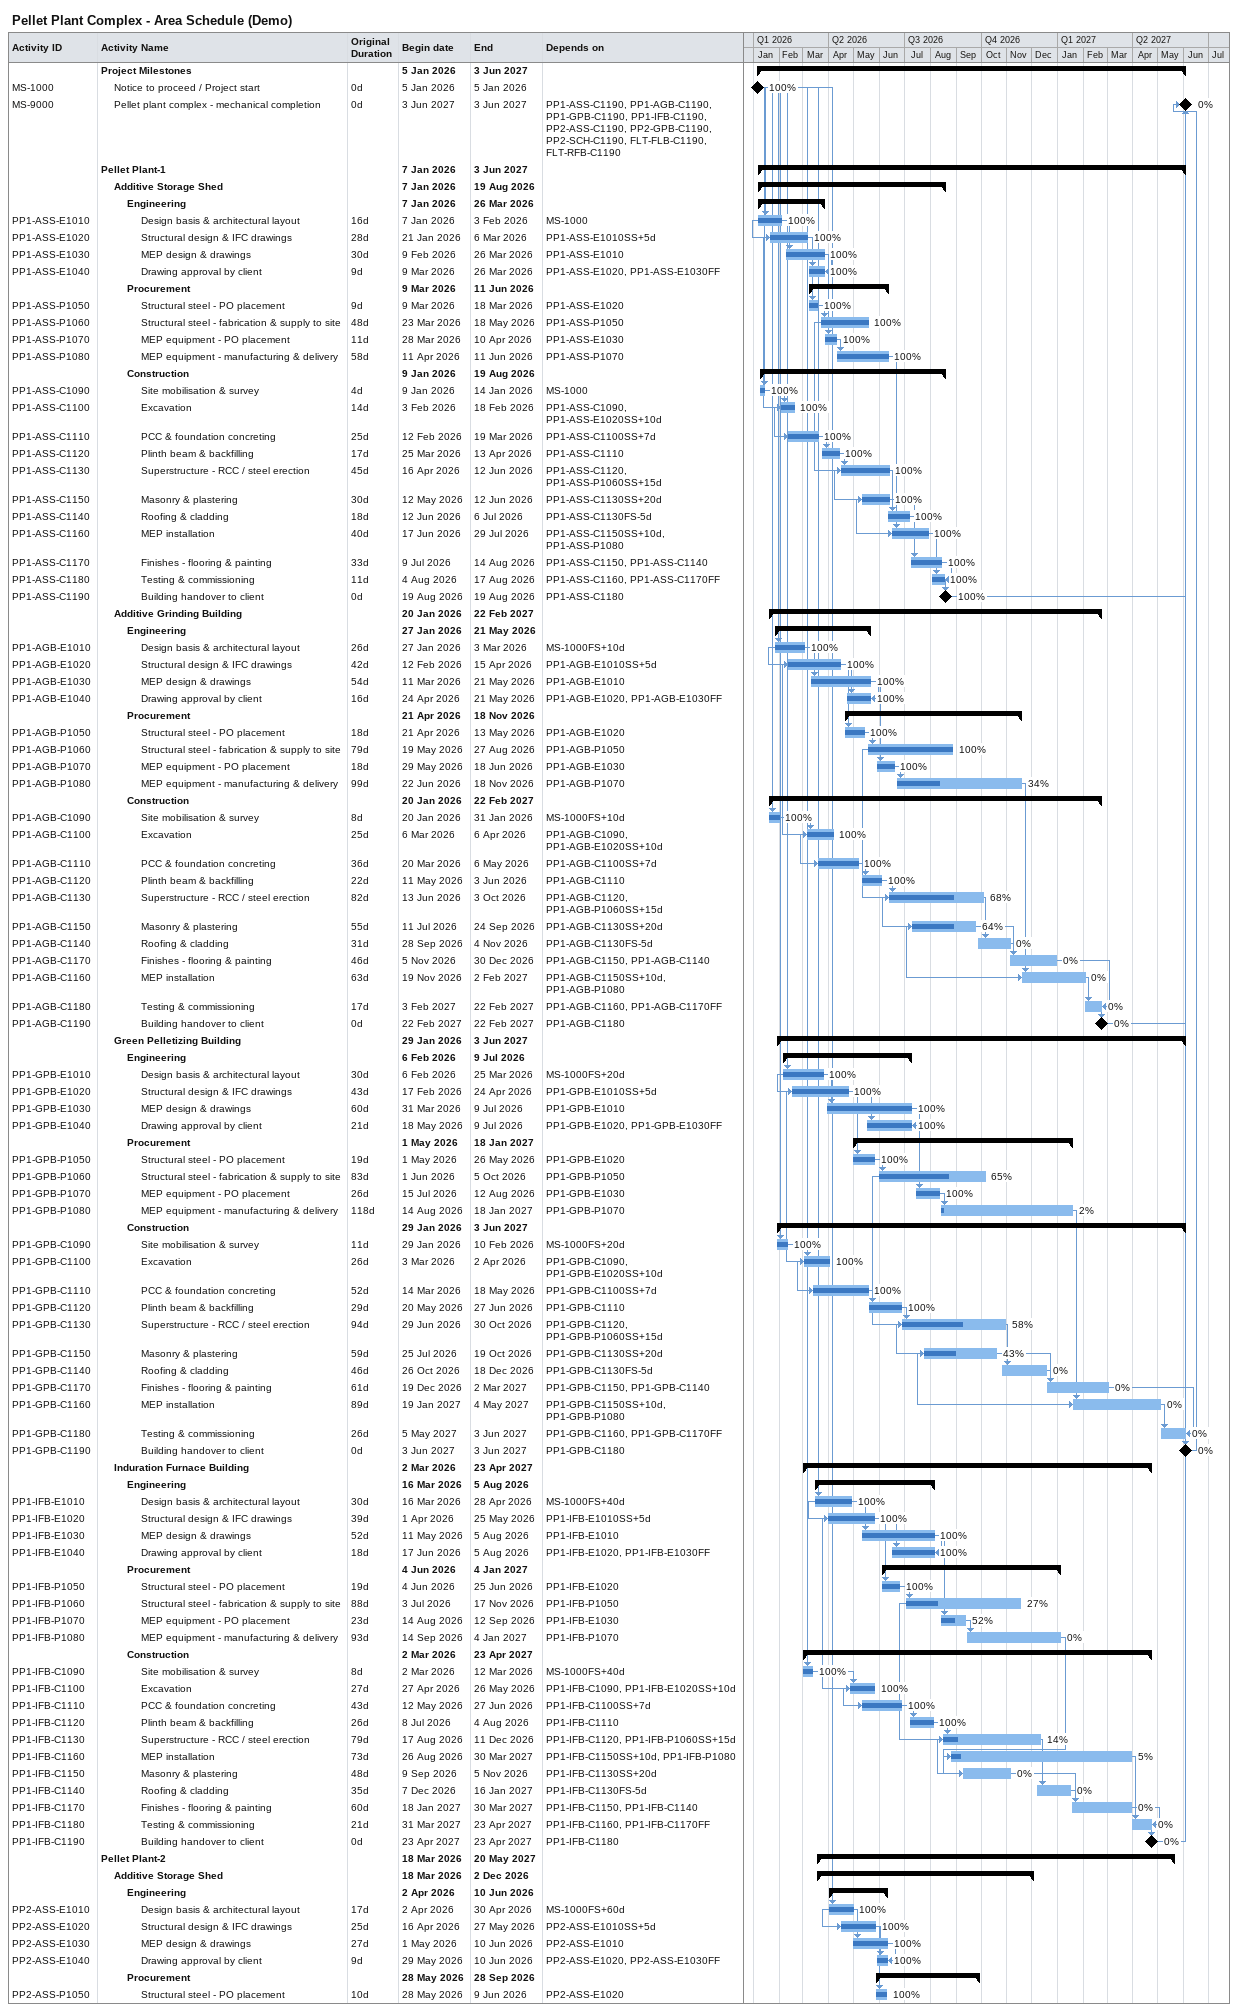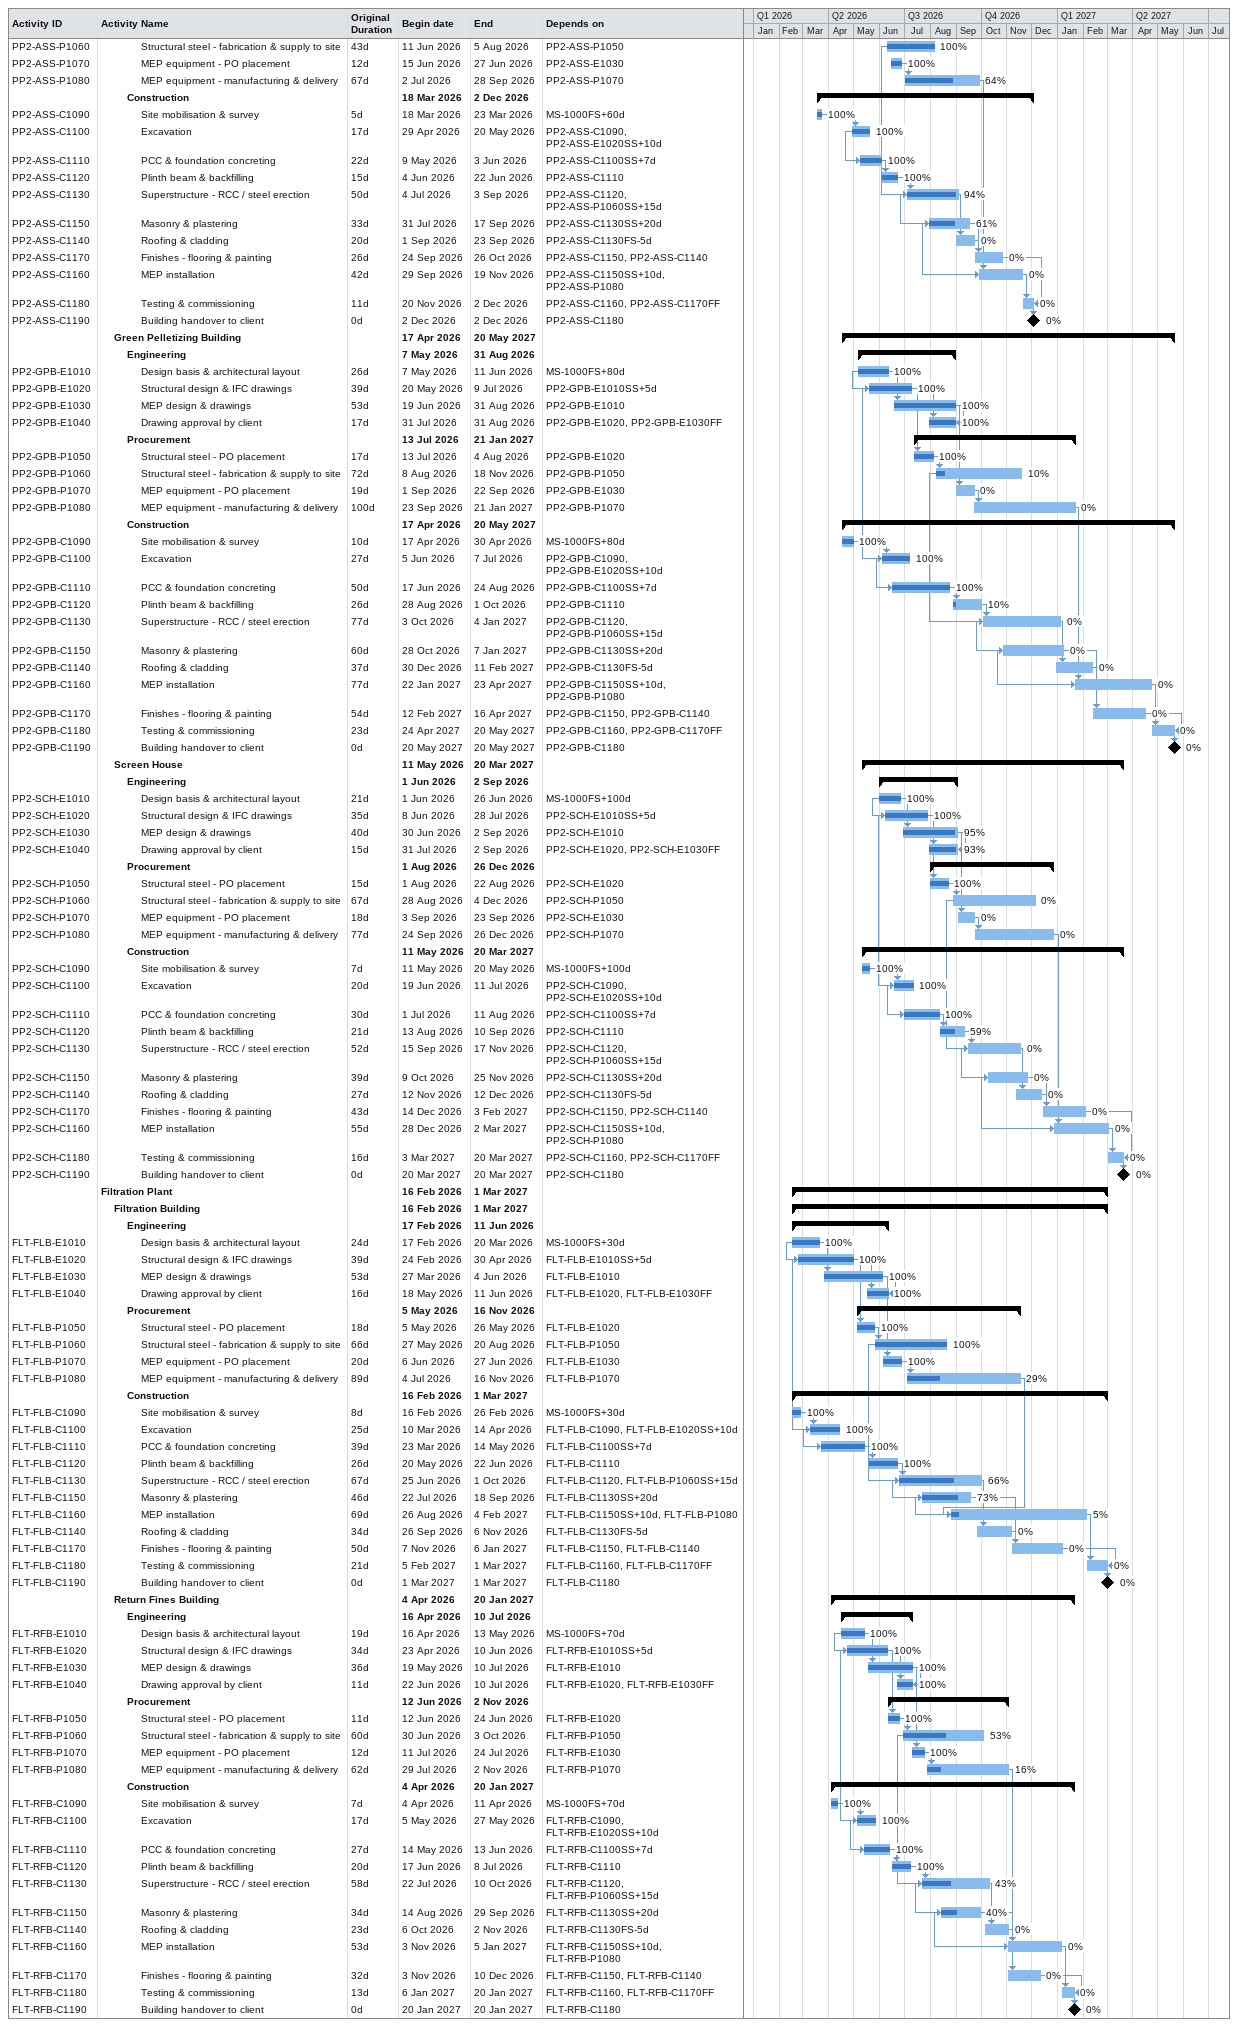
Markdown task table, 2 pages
Pellet Plant Complex - Area Schedule (Demo)

| ID | Level | Task | Original duration | Start | Finish | Predecessors | % complete |
|---|---|---|---|---|---|---|---|
|  | 1 | **Project Milestones** |  | 2026-01-05 | 2027-06-03 |  |  |
| MS-1000 | 2 | Notice to proceed / Project start | 0d | 2026-01-05 | 2026-01-05 |  | 100 |
| MS-9000 | 2 | Pellet plant complex - mechanical completion | 0d | 2027-06-03 | 2027-06-03 | PP1-ASS-C1190, PP1-AGB-C1190, PP1-GPB-C1190, PP1-IFB-C1190, PP2-ASS-C1190, PP2-GPB-C1190, PP2-SCH-C1190, FLT-FLB-C1190, FLT-RFB-C1190 | 0 |
|  | 1 | **Pellet Plant-1** |  | 2026-01-07 | 2027-06-03 |  |  |
|  | 2 | **Additive Storage Shed** |  | 2026-01-07 | 2026-08-19 |  |  |
|  | 3 | **Engineering** |  | 2026-01-07 | 2026-03-26 |  |  |
| PP1-ASS-E1010 | 4 | Design basis & architectural layout | 16d | 2026-01-07 | 2026-02-03 | MS-1000 | 100 |
| PP1-ASS-E1020 | 4 | Structural design & IFC drawings | 28d | 2026-01-21 | 2026-03-06 | PP1-ASS-E1010SS+5d | 100 |
| PP1-ASS-E1030 | 4 | MEP design & drawings | 30d | 2026-02-09 | 2026-03-26 | PP1-ASS-E1010 | 100 |
| PP1-ASS-E1040 | 4 | Drawing approval by client | 9d | 2026-03-09 | 2026-03-26 | PP1-ASS-E1020, PP1-ASS-E1030FF | 100 |
|  | 3 | **Procurement** |  | 2026-03-09 | 2026-06-11 |  |  |
| PP1-ASS-P1050 | 4 | Structural steel - PO placement | 9d | 2026-03-09 | 2026-03-18 | PP1-ASS-E1020 | 100 |
| PP1-ASS-P1060 | 4 | Structural steel - fabrication & supply to site | 48d | 2026-03-23 | 2026-05-18 | PP1-ASS-P1050 | 100 |
| PP1-ASS-P1070 | 4 | MEP equipment - PO placement | 11d | 2026-03-28 | 2026-04-10 | PP1-ASS-E1030 | 100 |
| PP1-ASS-P1080 | 4 | MEP equipment - manufacturing & delivery | 58d | 2026-04-11 | 2026-06-11 | PP1-ASS-P1070 | 100 |
|  | 3 | **Construction** |  | 2026-01-09 | 2026-08-19 |  |  |
| PP1-ASS-C1090 | 4 | Site mobilisation & survey | 4d | 2026-01-09 | 2026-01-14 | MS-1000 | 100 |
| PP1-ASS-C1100 | 4 | Excavation | 14d | 2026-02-03 | 2026-02-18 | PP1-ASS-C1090, PP1-ASS-E1020SS+10d | 100 |
| PP1-ASS-C1110 | 4 | PCC & foundation concreting | 25d | 2026-02-12 | 2026-03-19 | PP1-ASS-C1100SS+7d | 100 |
| PP1-ASS-C1120 | 4 | Plinth beam & backfilling | 17d | 2026-03-25 | 2026-04-13 | PP1-ASS-C1110 | 100 |
| PP1-ASS-C1130 | 4 | Superstructure - RCC / steel erection | 45d | 2026-04-16 | 2026-06-12 | PP1-ASS-C1120, PP1-ASS-P1060SS+15d | 100 |
| PP1-ASS-C1150 | 4 | Masonry & plastering | 30d | 2026-05-12 | 2026-06-12 | PP1-ASS-C1130SS+20d | 100 |
| PP1-ASS-C1140 | 4 | Roofing & cladding | 18d | 2026-06-12 | 2026-07-06 | PP1-ASS-C1130FS-5d | 100 |
| PP1-ASS-C1160 | 4 | MEP installation | 40d | 2026-06-17 | 2026-07-29 | PP1-ASS-C1150SS+10d, PP1-ASS-P1080 | 100 |
| PP1-ASS-C1170 | 4 | Finishes - flooring & painting | 33d | 2026-07-09 | 2026-08-14 | PP1-ASS-C1150, PP1-ASS-C1140 | 100 |
| PP1-ASS-C1180 | 4 | Testing & commissioning | 11d | 2026-08-04 | 2026-08-17 | PP1-ASS-C1160, PP1-ASS-C1170FF | 100 |
| PP1-ASS-C1190 | 4 | Building handover to client | 0d | 2026-08-19 | 2026-08-19 | PP1-ASS-C1180 | 100 |
|  | 2 | **Additive Grinding Building** |  | 2026-01-20 | 2027-02-22 |  |  |
|  | 3 | **Engineering** |  | 2026-01-27 | 2026-05-21 |  |  |
| PP1-AGB-E1010 | 4 | Design basis & architectural layout | 26d | 2026-01-27 | 2026-03-03 | MS-1000FS+10d | 100 |
| PP1-AGB-E1020 | 4 | Structural design & IFC drawings | 42d | 2026-02-12 | 2026-04-15 | PP1-AGB-E1010SS+5d | 100 |
| PP1-AGB-E1030 | 4 | MEP design & drawings | 54d | 2026-03-11 | 2026-05-21 | PP1-AGB-E1010 | 100 |
| PP1-AGB-E1040 | 4 | Drawing approval by client | 16d | 2026-04-24 | 2026-05-21 | PP1-AGB-E1020, PP1-AGB-E1030FF | 100 |
|  | 3 | **Procurement** |  | 2026-04-21 | 2026-11-18 |  |  |
| PP1-AGB-P1050 | 4 | Structural steel - PO placement | 18d | 2026-04-21 | 2026-05-13 | PP1-AGB-E1020 | 100 |
| PP1-AGB-P1060 | 4 | Structural steel - fabrication & supply to site | 79d | 2026-05-19 | 2026-08-27 | PP1-AGB-P1050 | 100 |
| PP1-AGB-P1070 | 4 | MEP equipment - PO placement | 18d | 2026-05-29 | 2026-06-18 | PP1-AGB-E1030 | 100 |
| PP1-AGB-P1080 | 4 | MEP equipment - manufacturing & delivery | 99d | 2026-06-22 | 2026-11-18 | PP1-AGB-P1070 | 34 |
|  | 3 | **Construction** |  | 2026-01-20 | 2027-02-22 |  |  |
| PP1-AGB-C1090 | 4 | Site mobilisation & survey | 8d | 2026-01-20 | 2026-01-31 | MS-1000FS+10d | 100 |
| PP1-AGB-C1100 | 4 | Excavation | 25d | 2026-03-06 | 2026-04-06 | PP1-AGB-C1090, PP1-AGB-E1020SS+10d | 100 |
| PP1-AGB-C1110 | 4 | PCC & foundation concreting | 36d | 2026-03-20 | 2026-05-06 | PP1-AGB-C1100SS+7d | 100 |
| PP1-AGB-C1120 | 4 | Plinth beam & backfilling | 22d | 2026-05-11 | 2026-06-03 | PP1-AGB-C1110 | 100 |
| PP1-AGB-C1130 | 4 | Superstructure - RCC / steel erection | 82d | 2026-06-13 | 2026-10-03 | PP1-AGB-C1120, PP1-AGB-P1060SS+15d | 68 |
| PP1-AGB-C1150 | 4 | Masonry & plastering | 55d | 2026-07-11 | 2026-09-24 | PP1-AGB-C1130SS+20d | 64 |
| PP1-AGB-C1140 | 4 | Roofing & cladding | 31d | 2026-09-28 | 2026-11-04 | PP1-AGB-C1130FS-5d | 0 |
| PP1-AGB-C1170 | 4 | Finishes - flooring & painting | 46d | 2026-11-05 | 2026-12-30 | PP1-AGB-C1150, PP1-AGB-C1140 | 0 |
| PP1-AGB-C1160 | 4 | MEP installation | 63d | 2026-11-19 | 2027-02-02 | PP1-AGB-C1150SS+10d, PP1-AGB-P1080 | 0 |
| PP1-AGB-C1180 | 4 | Testing & commissioning | 17d | 2027-02-03 | 2027-02-22 | PP1-AGB-C1160, PP1-AGB-C1170FF | 0 |
| PP1-AGB-C1190 | 4 | Building handover to client | 0d | 2027-02-22 | 2027-02-22 | PP1-AGB-C1180 | 0 |
|  | 2 | **Green Pelletizing Building** |  | 2026-01-29 | 2027-06-03 |  |  |
|  | 3 | **Engineering** |  | 2026-02-06 | 2026-07-09 |  |  |
| PP1-GPB-E1010 | 4 | Design basis & architectural layout | 30d | 2026-02-06 | 2026-03-25 | MS-1000FS+20d | 100 |
| PP1-GPB-E1020 | 4 | Structural design & IFC drawings | 43d | 2026-02-17 | 2026-04-24 | PP1-GPB-E1010SS+5d | 100 |
| PP1-GPB-E1030 | 4 | MEP design & drawings | 60d | 2026-03-31 | 2026-07-09 | PP1-GPB-E1010 | 100 |
| PP1-GPB-E1040 | 4 | Drawing approval by client | 21d | 2026-05-18 | 2026-07-09 | PP1-GPB-E1020, PP1-GPB-E1030FF | 100 |
|  | 3 | **Procurement** |  | 2026-05-01 | 2027-01-18 |  |  |
| PP1-GPB-P1050 | 4 | Structural steel - PO placement | 19d | 2026-05-01 | 2026-05-26 | PP1-GPB-E1020 | 100 |
| PP1-GPB-P1060 | 4 | Structural steel - fabrication & supply to site | 83d | 2026-06-01 | 2026-10-05 | PP1-GPB-P1050 | 65 |
| PP1-GPB-P1070 | 4 | MEP equipment - PO placement | 26d | 2026-07-15 | 2026-08-12 | PP1-GPB-E1030 | 100 |
| PP1-GPB-P1080 | 4 | MEP equipment - manufacturing & delivery | 118d | 2026-08-14 | 2027-01-18 | PP1-GPB-P1070 | 2 |
|  | 3 | **Construction** |  | 2026-01-29 | 2027-06-03 |  |  |
| PP1-GPB-C1090 | 4 | Site mobilisation & survey | 11d | 2026-01-29 | 2026-02-10 | MS-1000FS+20d | 100 |
| PP1-GPB-C1100 | 4 | Excavation | 26d | 2026-03-03 | 2026-04-02 | PP1-GPB-C1090, PP1-GPB-E1020SS+10d | 100 |
| PP1-GPB-C1110 | 4 | PCC & foundation concreting | 52d | 2026-03-14 | 2026-05-18 | PP1-GPB-C1100SS+7d | 100 |
| PP1-GPB-C1120 | 4 | Plinth beam & backfilling | 29d | 2026-05-20 | 2026-06-27 | PP1-GPB-C1110 | 100 |
| PP1-GPB-C1130 | 4 | Superstructure - RCC / steel erection | 94d | 2026-06-29 | 2026-10-30 | PP1-GPB-C1120, PP1-GPB-P1060SS+15d | 58 |
| PP1-GPB-C1150 | 4 | Masonry & plastering | 59d | 2026-07-25 | 2026-10-19 | PP1-GPB-C1130SS+20d | 43 |
| PP1-GPB-C1140 | 4 | Roofing & cladding | 46d | 2026-10-26 | 2026-12-18 | PP1-GPB-C1130FS-5d | 0 |
| PP1-GPB-C1170 | 4 | Finishes - flooring & painting | 61d | 2026-12-19 | 2027-03-02 | PP1-GPB-C1150, PP1-GPB-C1140 | 0 |
| PP1-GPB-C1160 | 4 | MEP installation | 89d | 2027-01-19 | 2027-05-04 | PP1-GPB-C1150SS+10d, PP1-GPB-P1080 | 0 |
| PP1-GPB-C1180 | 4 | Testing & commissioning | 26d | 2027-05-05 | 2027-06-03 | PP1-GPB-C1160, PP1-GPB-C1170FF | 0 |
| PP1-GPB-C1190 | 4 | Building handover to client | 0d | 2027-06-03 | 2027-06-03 | PP1-GPB-C1180 | 0 |
|  | 2 | **Induration Furnace Building** |  | 2026-03-02 | 2027-04-23 |  |  |
|  | 3 | **Engineering** |  | 2026-03-16 | 2026-08-05 |  |  |
| PP1-IFB-E1010 | 4 | Design basis & architectural layout | 30d | 2026-03-16 | 2026-04-28 | MS-1000FS+40d | 100 |
| PP1-IFB-E1020 | 4 | Structural design & IFC drawings | 39d | 2026-04-01 | 2026-05-25 | PP1-IFB-E1010SS+5d | 100 |
| PP1-IFB-E1030 | 4 | MEP design & drawings | 52d | 2026-05-11 | 2026-08-05 | PP1-IFB-E1010 | 100 |
| PP1-IFB-E1040 | 4 | Drawing approval by client | 18d | 2026-06-17 | 2026-08-05 | PP1-IFB-E1020, PP1-IFB-E1030FF | 100 |
|  | 3 | **Procurement** |  | 2026-06-04 | 2027-01-04 |  |  |
| PP1-IFB-P1050 | 4 | Structural steel - PO placement | 19d | 2026-06-04 | 2026-06-25 | PP1-IFB-E1020 | 100 |
| PP1-IFB-P1060 | 4 | Structural steel - fabrication & supply to site | 88d | 2026-07-03 | 2026-11-17 | PP1-IFB-P1050 | 27 |
| PP1-IFB-P1070 | 4 | MEP equipment - PO placement | 23d | 2026-08-14 | 2026-09-12 | PP1-IFB-E1030 | 52 |
| PP1-IFB-P1080 | 4 | MEP equipment - manufacturing & delivery | 93d | 2026-09-14 | 2027-01-04 | PP1-IFB-P1070 | 0 |
|  | 3 | **Construction** |  | 2026-03-02 | 2027-04-23 |  |  |
| PP1-IFB-C1090 | 4 | Site mobilisation & survey | 8d | 2026-03-02 | 2026-03-12 | MS-1000FS+40d | 100 |
| PP1-IFB-C1100 | 4 | Excavation | 27d | 2026-04-27 | 2026-05-26 | PP1-IFB-C1090, PP1-IFB-E1020SS+10d | 100 |
| PP1-IFB-C1110 | 4 | PCC & foundation concreting | 43d | 2026-05-12 | 2026-06-27 | PP1-IFB-C1100SS+7d | 100 |
| PP1-IFB-C1120 | 4 | Plinth beam & backfilling | 26d | 2026-07-08 | 2026-08-04 | PP1-IFB-C1110 | 100 |
| PP1-IFB-C1130 | 4 | Superstructure - RCC / steel erection | 79d | 2026-08-17 | 2026-12-11 | PP1-IFB-C1120, PP1-IFB-P1060SS+15d | 14 |
| PP1-IFB-C1160 | 4 | MEP installation | 73d | 2026-08-26 | 2027-03-30 | PP1-IFB-C1150SS+10d, PP1-IFB-P1080 | 5 |
| PP1-IFB-C1150 | 4 | Masonry & plastering | 48d | 2026-09-09 | 2026-11-05 | PP1-IFB-C1130SS+20d | 0 |
| PP1-IFB-C1140 | 4 | Roofing & cladding | 35d | 2026-12-07 | 2027-01-16 | PP1-IFB-C1130FS-5d | 0 |
| PP1-IFB-C1170 | 4 | Finishes - flooring & painting | 60d | 2027-01-18 | 2027-03-30 | PP1-IFB-C1150, PP1-IFB-C1140 | 0 |
| PP1-IFB-C1180 | 4 | Testing & commissioning | 21d | 2027-03-31 | 2027-04-23 | PP1-IFB-C1160, PP1-IFB-C1170FF | 0 |
| PP1-IFB-C1190 | 4 | Building handover to client | 0d | 2027-04-23 | 2027-04-23 | PP1-IFB-C1180 | 0 |
|  | 1 | **Pellet Plant-2** |  | 2026-03-18 | 2027-05-20 |  |  |
|  | 2 | **Additive Storage Shed** |  | 2026-03-18 | 2026-12-02 |  |  |
|  | 3 | **Engineering** |  | 2026-04-02 | 2026-06-10 |  |  |
| PP2-ASS-E1010 | 4 | Design basis & architectural layout | 17d | 2026-04-02 | 2026-04-30 | MS-1000FS+60d | 100 |
| PP2-ASS-E1020 | 4 | Structural design & IFC drawings | 25d | 2026-04-16 | 2026-05-27 | PP2-ASS-E1010SS+5d | 100 |
| PP2-ASS-E1030 | 4 | MEP design & drawings | 27d | 2026-05-01 | 2026-06-10 | PP2-ASS-E1010 | 100 |
| PP2-ASS-E1040 | 4 | Drawing approval by client | 9d | 2026-05-29 | 2026-06-10 | PP2-ASS-E1020, PP2-ASS-E1030FF | 100 |
|  | 3 | **Procurement** |  | 2026-05-28 | 2026-09-28 |  |  |
| PP2-ASS-P1050 | 4 | Structural steel - PO placement | 10d | 2026-05-28 | 2026-06-09 | PP2-ASS-E1020 | 100 |
| PP2-ASS-P1060 | 4 | Structural steel - fabrication & supply to site | 43d | 2026-06-11 | 2026-08-05 | PP2-ASS-P1050 | 100 |
| PP2-ASS-P1070 | 4 | MEP equipment - PO placement | 12d | 2026-06-15 | 2026-06-27 | PP2-ASS-E1030 | 100 |
| PP2-ASS-P1080 | 4 | MEP equipment - manufacturing & delivery | 67d | 2026-07-02 | 2026-09-28 | PP2-ASS-P1070 | 64 |
|  | 3 | **Construction** |  | 2026-03-18 | 2026-12-02 |  |  |
| PP2-ASS-C1090 | 4 | Site mobilisation & survey | 5d | 2026-03-18 | 2026-03-23 | MS-1000FS+60d | 100 |
| PP2-ASS-C1100 | 4 | Excavation | 17d | 2026-04-29 | 2026-05-20 | PP2-ASS-C1090, PP2-ASS-E1020SS+10d | 100 |
| PP2-ASS-C1110 | 4 | PCC & foundation concreting | 22d | 2026-05-09 | 2026-06-03 | PP2-ASS-C1100SS+7d | 100 |
| PP2-ASS-C1120 | 4 | Plinth beam & backfilling | 15d | 2026-06-04 | 2026-06-22 | PP2-ASS-C1110 | 100 |
| PP2-ASS-C1130 | 4 | Superstructure - RCC / steel erection | 50d | 2026-07-04 | 2026-09-03 | PP2-ASS-C1120, PP2-ASS-P1060SS+15d | 94 |
| PP2-ASS-C1150 | 4 | Masonry & plastering | 33d | 2026-07-31 | 2026-09-17 | PP2-ASS-C1130SS+20d | 61 |
| PP2-ASS-C1140 | 4 | Roofing & cladding | 20d | 2026-09-01 | 2026-09-23 | PP2-ASS-C1130FS-5d | 0 |
| PP2-ASS-C1170 | 4 | Finishes - flooring & painting | 26d | 2026-09-24 | 2026-10-26 | PP2-ASS-C1150, PP2-ASS-C1140 | 0 |
| PP2-ASS-C1160 | 4 | MEP installation | 42d | 2026-09-29 | 2026-11-19 | PP2-ASS-C1150SS+10d, PP2-ASS-P1080 | 0 |
| PP2-ASS-C1180 | 4 | Testing & commissioning | 11d | 2026-11-20 | 2026-12-02 | PP2-ASS-C1160, PP2-ASS-C1170FF | 0 |
| PP2-ASS-C1190 | 4 | Building handover to client | 0d | 2026-12-02 | 2026-12-02 | PP2-ASS-C1180 | 0 |
|  | 2 | **Green Pelletizing Building** |  | 2026-04-17 | 2027-05-20 |  |  |
|  | 3 | **Engineering** |  | 2026-05-07 | 2026-08-31 |  |  |
| PP2-GPB-E1010 | 4 | Design basis & architectural layout | 26d | 2026-05-07 | 2026-06-11 | MS-1000FS+80d | 100 |
| PP2-GPB-E1020 | 4 | Structural design & IFC drawings | 39d | 2026-05-20 | 2026-07-09 | PP2-GPB-E1010SS+5d | 100 |
| PP2-GPB-E1030 | 4 | MEP design & drawings | 53d | 2026-06-19 | 2026-08-31 | PP2-GPB-E1010 | 100 |
| PP2-GPB-E1040 | 4 | Drawing approval by client | 17d | 2026-07-31 | 2026-08-31 | PP2-GPB-E1020, PP2-GPB-E1030FF | 100 |
|  | 3 | **Procurement** |  | 2026-07-13 | 2027-01-21 |  |  |
| PP2-GPB-P1050 | 4 | Structural steel - PO placement | 17d | 2026-07-13 | 2026-08-04 | PP2-GPB-E1020 | 100 |
| PP2-GPB-P1060 | 4 | Structural steel - fabrication & supply to site | 72d | 2026-08-08 | 2026-11-18 | PP2-GPB-P1050 | 10 |
| PP2-GPB-P1070 | 4 | MEP equipment - PO placement | 19d | 2026-09-01 | 2026-09-22 | PP2-GPB-E1030 | 0 |
| PP2-GPB-P1080 | 4 | MEP equipment - manufacturing & delivery | 100d | 2026-09-23 | 2027-01-21 | PP2-GPB-P1070 | 0 |
|  | 3 | **Construction** |  | 2026-04-17 | 2027-05-20 |  |  |
| PP2-GPB-C1090 | 4 | Site mobilisation & survey | 10d | 2026-04-17 | 2026-04-30 | MS-1000FS+80d | 100 |
| PP2-GPB-C1100 | 4 | Excavation | 27d | 2026-06-05 | 2026-07-07 | PP2-GPB-C1090, PP2-GPB-E1020SS+10d | 100 |
| PP2-GPB-C1110 | 4 | PCC & foundation concreting | 50d | 2026-06-17 | 2026-08-24 | PP2-GPB-C1100SS+7d | 100 |
| PP2-GPB-C1120 | 4 | Plinth beam & backfilling | 26d | 2026-08-28 | 2026-10-01 | PP2-GPB-C1110 | 10 |
| PP2-GPB-C1130 | 4 | Superstructure - RCC / steel erection | 77d | 2026-10-03 | 2027-01-04 | PP2-GPB-C1120, PP2-GPB-P1060SS+15d | 0 |
| PP2-GPB-C1150 | 4 | Masonry & plastering | 60d | 2026-10-28 | 2027-01-07 | PP2-GPB-C1130SS+20d | 0 |
| PP2-GPB-C1140 | 4 | Roofing & cladding | 37d | 2026-12-30 | 2027-02-11 | PP2-GPB-C1130FS-5d | 0 |
| PP2-GPB-C1160 | 4 | MEP installation | 77d | 2027-01-22 | 2027-04-23 | PP2-GPB-C1150SS+10d, PP2-GPB-P1080 | 0 |
| PP2-GPB-C1170 | 4 | Finishes - flooring & painting | 54d | 2027-02-12 | 2027-04-16 | PP2-GPB-C1150, PP2-GPB-C1140 | 0 |
| PP2-GPB-C1180 | 4 | Testing & commissioning | 23d | 2027-04-24 | 2027-05-20 | PP2-GPB-C1160, PP2-GPB-C1170FF | 0 |
| PP2-GPB-C1190 | 4 | Building handover to client | 0d | 2027-05-20 | 2027-05-20 | PP2-GPB-C1180 | 0 |
|  | 2 | **Screen House** |  | 2026-05-11 | 2027-03-20 |  |  |
|  | 3 | **Engineering** |  | 2026-06-01 | 2026-09-02 |  |  |
| PP2-SCH-E1010 | 4 | Design basis & architectural layout | 21d | 2026-06-01 | 2026-06-26 | MS-1000FS+100d | 100 |
| PP2-SCH-E1020 | 4 | Structural design & IFC drawings | 35d | 2026-06-08 | 2026-07-28 | PP2-SCH-E1010SS+5d | 100 |
| PP2-SCH-E1030 | 4 | MEP design & drawings | 40d | 2026-06-30 | 2026-09-02 | PP2-SCH-E1010 | 95 |
| PP2-SCH-E1040 | 4 | Drawing approval by client | 15d | 2026-07-31 | 2026-09-02 | PP2-SCH-E1020, PP2-SCH-E1030FF | 93 |
|  | 3 | **Procurement** |  | 2026-08-01 | 2026-12-26 |  |  |
| PP2-SCH-P1050 | 4 | Structural steel - PO placement | 15d | 2026-08-01 | 2026-08-22 | PP2-SCH-E1020 | 100 |
| PP2-SCH-P1060 | 4 | Structural steel - fabrication & supply to site | 67d | 2026-08-28 | 2026-12-04 | PP2-SCH-P1050 | 0 |
| PP2-SCH-P1070 | 4 | MEP equipment - PO placement | 18d | 2026-09-03 | 2026-09-23 | PP2-SCH-E1030 | 0 |
| PP2-SCH-P1080 | 4 | MEP equipment - manufacturing & delivery | 77d | 2026-09-24 | 2026-12-26 | PP2-SCH-P1070 | 0 |
|  | 3 | **Construction** |  | 2026-05-11 | 2027-03-20 |  |  |
| PP2-SCH-C1090 | 4 | Site mobilisation & survey | 7d | 2026-05-11 | 2026-05-20 | MS-1000FS+100d | 100 |
| PP2-SCH-C1100 | 4 | Excavation | 20d | 2026-06-19 | 2026-07-11 | PP2-SCH-C1090, PP2-SCH-E1020SS+10d | 100 |
| PP2-SCH-C1110 | 4 | PCC & foundation concreting | 30d | 2026-07-01 | 2026-08-11 | PP2-SCH-C1100SS+7d | 100 |
| PP2-SCH-C1120 | 4 | Plinth beam & backfilling | 21d | 2026-08-13 | 2026-09-10 | PP2-SCH-C1110 | 59 |
| PP2-SCH-C1130 | 4 | Superstructure - RCC / steel erection | 52d | 2026-09-15 | 2026-11-17 | PP2-SCH-C1120, PP2-SCH-P1060SS+15d | 0 |
| PP2-SCH-C1150 | 4 | Masonry & plastering | 39d | 2026-10-09 | 2026-11-25 | PP2-SCH-C1130SS+20d | 0 |
| PP2-SCH-C1140 | 4 | Roofing & cladding | 27d | 2026-11-12 | 2026-12-12 | PP2-SCH-C1130FS-5d | 0 |
| PP2-SCH-C1170 | 4 | Finishes - flooring & painting | 43d | 2026-12-14 | 2027-02-03 | PP2-SCH-C1150, PP2-SCH-C1140 | 0 |
| PP2-SCH-C1160 | 4 | MEP installation | 55d | 2026-12-28 | 2027-03-02 | PP2-SCH-C1150SS+10d, PP2-SCH-P1080 | 0 |
| PP2-SCH-C1180 | 4 | Testing & commissioning | 16d | 2027-03-03 | 2027-03-20 | PP2-SCH-C1160, PP2-SCH-C1170FF | 0 |
| PP2-SCH-C1190 | 4 | Building handover to client | 0d | 2027-03-20 | 2027-03-20 | PP2-SCH-C1180 | 0 |
|  | 1 | **Filtration Plant** |  | 2026-02-16 | 2027-03-01 |  |  |
|  | 2 | **Filtration Building** |  | 2026-02-16 | 2027-03-01 |  |  |
|  | 3 | **Engineering** |  | 2026-02-17 | 2026-06-11 |  |  |
| FLT-FLB-E1010 | 4 | Design basis & architectural layout | 24d | 2026-02-17 | 2026-03-20 | MS-1000FS+30d | 100 |
| FLT-FLB-E1020 | 4 | Structural design & IFC drawings | 39d | 2026-02-24 | 2026-04-30 | FLT-FLB-E1010SS+5d | 100 |
| FLT-FLB-E1030 | 4 | MEP design & drawings | 53d | 2026-03-27 | 2026-06-04 | FLT-FLB-E1010 | 100 |
| FLT-FLB-E1040 | 4 | Drawing approval by client | 16d | 2026-05-18 | 2026-06-11 | FLT-FLB-E1020, FLT-FLB-E1030FF | 100 |
|  | 3 | **Procurement** |  | 2026-05-05 | 2026-11-16 |  |  |
| FLT-FLB-P1050 | 4 | Structural steel - PO placement | 18d | 2026-05-05 | 2026-05-26 | FLT-FLB-E1020 | 100 |
| FLT-FLB-P1060 | 4 | Structural steel - fabrication & supply to site | 66d | 2026-05-27 | 2026-08-20 | FLT-FLB-P1050 | 100 |
| FLT-FLB-P1070 | 4 | MEP equipment - PO placement | 20d | 2026-06-06 | 2026-06-27 | FLT-FLB-E1030 | 100 |
| FLT-FLB-P1080 | 4 | MEP equipment - manufacturing & delivery | 89d | 2026-07-04 | 2026-11-16 | FLT-FLB-P1070 | 29 |
|  | 3 | **Construction** |  | 2026-02-16 | 2027-03-01 |  |  |
| FLT-FLB-C1090 | 4 | Site mobilisation & survey | 8d | 2026-02-16 | 2026-02-26 | MS-1000FS+30d | 100 |
| FLT-FLB-C1100 | 4 | Excavation | 25d | 2026-03-10 | 2026-04-14 | FLT-FLB-C1090, FLT-FLB-E1020SS+10d | 100 |
| FLT-FLB-C1110 | 4 | PCC & foundation concreting | 39d | 2026-03-23 | 2026-05-14 | FLT-FLB-C1100SS+7d | 100 |
| FLT-FLB-C1120 | 4 | Plinth beam & backfilling | 26d | 2026-05-20 | 2026-06-22 | FLT-FLB-C1110 | 100 |
| FLT-FLB-C1130 | 4 | Superstructure - RCC / steel erection | 67d | 2026-06-25 | 2026-10-01 | FLT-FLB-C1120, FLT-FLB-P1060SS+15d | 66 |
| FLT-FLB-C1150 | 4 | Masonry & plastering | 46d | 2026-07-22 | 2026-09-18 | FLT-FLB-C1130SS+20d | 73 |
| FLT-FLB-C1160 | 4 | MEP installation | 69d | 2026-08-26 | 2027-02-04 | FLT-FLB-C1150SS+10d, FLT-FLB-P1080 | 5 |
| FLT-FLB-C1140 | 4 | Roofing & cladding | 34d | 2026-09-26 | 2026-11-06 | FLT-FLB-C1130FS-5d | 0 |
| FLT-FLB-C1170 | 4 | Finishes - flooring & painting | 50d | 2026-11-07 | 2027-01-06 | FLT-FLB-C1150, FLT-FLB-C1140 | 0 |
| FLT-FLB-C1180 | 4 | Testing & commissioning | 21d | 2027-02-05 | 2027-03-01 | FLT-FLB-C1160, FLT-FLB-C1170FF | 0 |
| FLT-FLB-C1190 | 4 | Building handover to client | 0d | 2027-03-01 | 2027-03-01 | FLT-FLB-C1180 | 0 |
|  | 2 | **Return Fines Building** |  | 2026-04-04 | 2027-01-20 |  |  |
|  | 3 | **Engineering** |  | 2026-04-16 | 2026-07-10 |  |  |
| FLT-RFB-E1010 | 4 | Design basis & architectural layout | 19d | 2026-04-16 | 2026-05-13 | MS-1000FS+70d | 100 |
| FLT-RFB-E1020 | 4 | Structural design & IFC drawings | 34d | 2026-04-23 | 2026-06-10 | FLT-RFB-E1010SS+5d | 100 |
| FLT-RFB-E1030 | 4 | MEP design & drawings | 36d | 2026-05-19 | 2026-07-10 | FLT-RFB-E1010 | 100 |
| FLT-RFB-E1040 | 4 | Drawing approval by client | 11d | 2026-06-22 | 2026-07-10 | FLT-RFB-E1020, FLT-RFB-E1030FF | 100 |
|  | 3 | **Procurement** |  | 2026-06-12 | 2026-11-02 |  |  |
| FLT-RFB-P1050 | 4 | Structural steel - PO placement | 11d | 2026-06-12 | 2026-06-24 | FLT-RFB-E1020 | 100 |
| FLT-RFB-P1060 | 4 | Structural steel - fabrication & supply to site | 60d | 2026-06-30 | 2026-10-03 | FLT-RFB-P1050 | 53 |
| FLT-RFB-P1070 | 4 | MEP equipment - PO placement | 12d | 2026-07-11 | 2026-07-24 | FLT-RFB-E1030 | 100 |
| FLT-RFB-P1080 | 4 | MEP equipment - manufacturing & delivery | 62d | 2026-07-29 | 2026-11-02 | FLT-RFB-P1070 | 16 |
|  | 3 | **Construction** |  | 2026-04-04 | 2027-01-20 |  |  |
| FLT-RFB-C1090 | 4 | Site mobilisation & survey | 7d | 2026-04-04 | 2026-04-11 | MS-1000FS+70d | 100 |
| FLT-RFB-C1100 | 4 | Excavation | 17d | 2026-05-05 | 2026-05-27 | FLT-RFB-C1090, FLT-RFB-E1020SS+10d | 100 |
| FLT-RFB-C1110 | 4 | PCC & foundation concreting | 27d | 2026-05-14 | 2026-06-13 | FLT-RFB-C1100SS+7d | 100 |
| FLT-RFB-C1120 | 4 | Plinth beam & backfilling | 20d | 2026-06-17 | 2026-07-08 | FLT-RFB-C1110 | 100 |
| FLT-RFB-C1130 | 4 | Superstructure - RCC / steel erection | 58d | 2026-07-22 | 2026-10-10 | FLT-RFB-C1120, FLT-RFB-P1060SS+15d | 43 |
| FLT-RFB-C1150 | 4 | Masonry & plastering | 34d | 2026-08-14 | 2026-09-29 | FLT-RFB-C1130SS+20d | 40 |
| FLT-RFB-C1140 | 4 | Roofing & cladding | 23d | 2026-10-06 | 2026-11-02 | FLT-RFB-C1130FS-5d | 0 |
| FLT-RFB-C1160 | 4 | MEP installation | 53d | 2026-11-03 | 2027-01-05 | FLT-RFB-C1150SS+10d, FLT-RFB-P1080 | 0 |
| FLT-RFB-C1170 | 4 | Finishes - flooring & painting | 32d | 2026-11-03 | 2026-12-10 | FLT-RFB-C1150, FLT-RFB-C1140 | 0 |
| FLT-RFB-C1180 | 4 | Testing & commissioning | 13d | 2027-01-06 | 2027-01-20 | FLT-RFB-C1160, FLT-RFB-C1170FF | 0 |
| FLT-RFB-C1190 | 4 | Building handover to client | 0d | 2027-01-20 | 2027-01-20 | FLT-RFB-C1180 | 0 |
